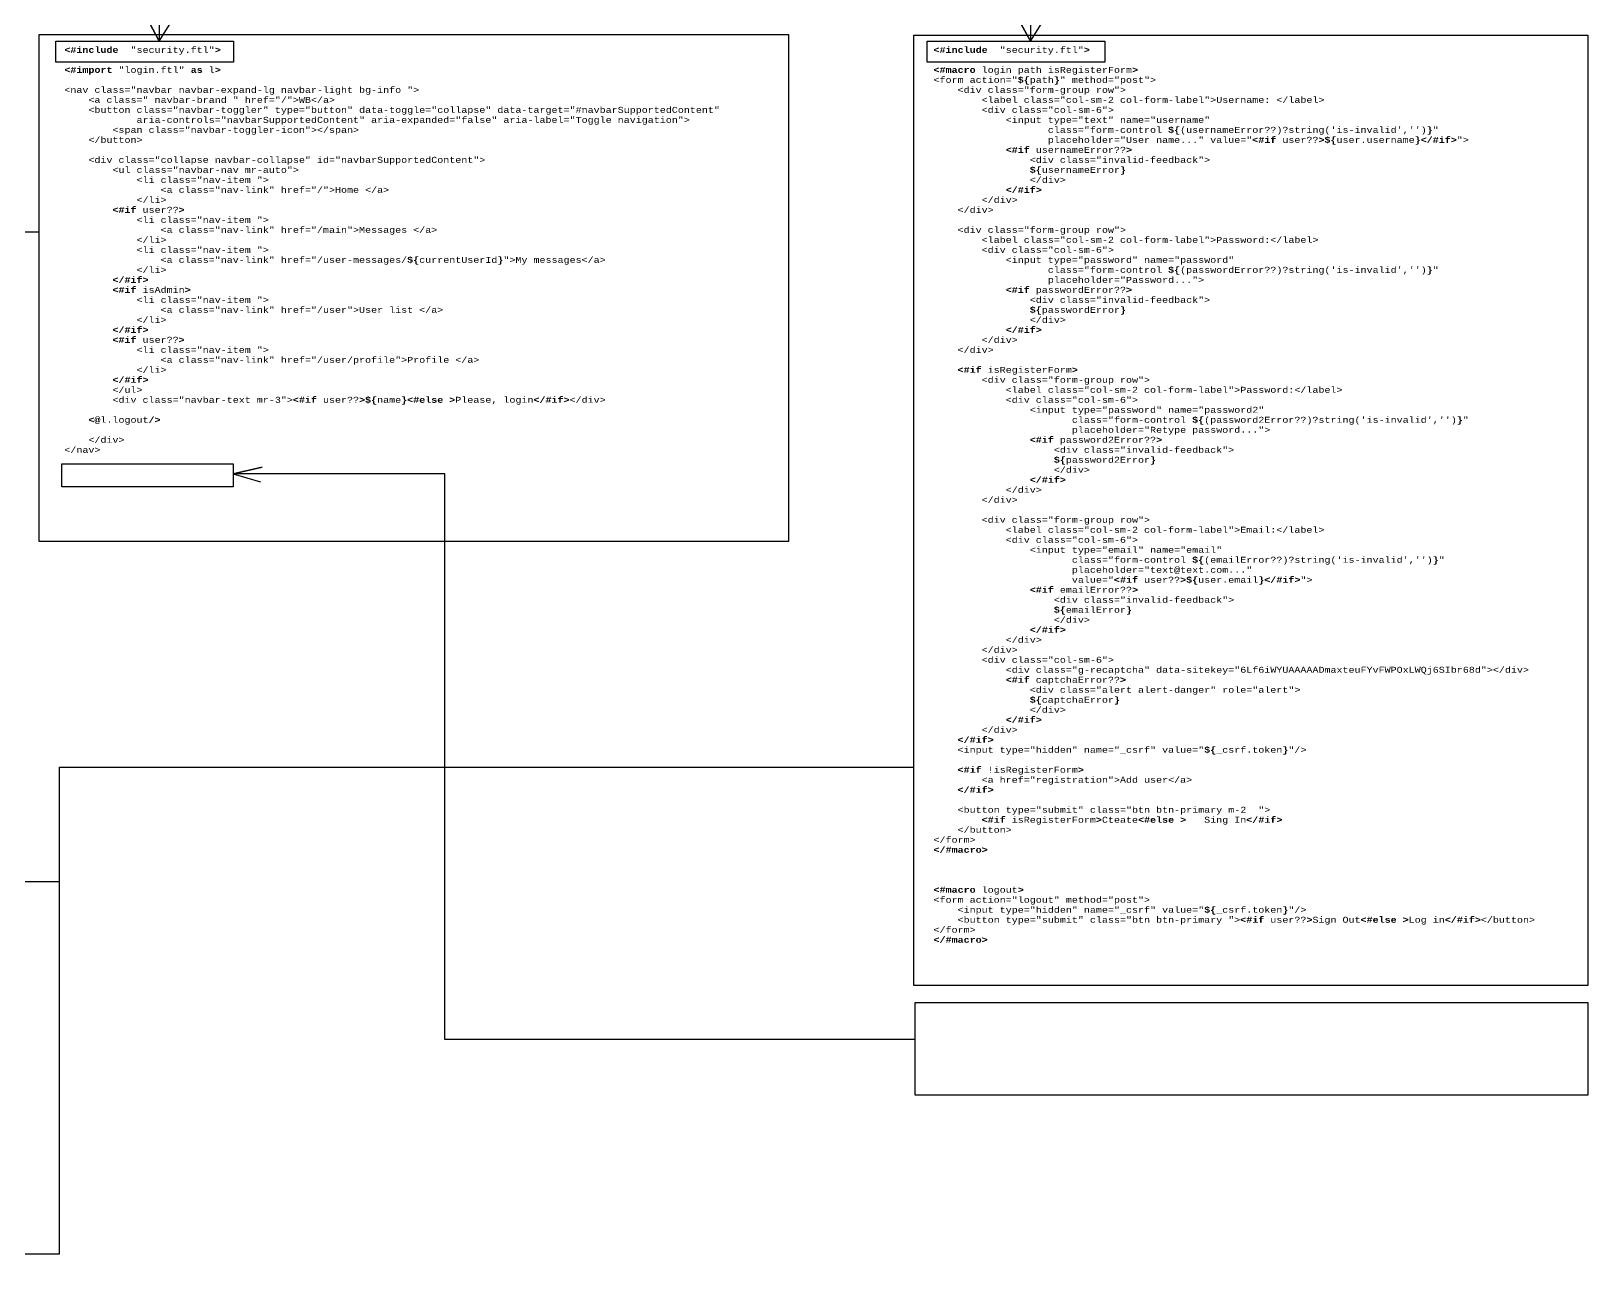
# Model space of a CAD drawing. Header units: millimetres. Extents: x 2803 to 4170, y 2153 to 2948.
# Drawn here: x 3671.9 to 4158.3, y 2176.4 to 2561.5 of the extents above; entities that cross this region are included whole.
import ezdxf

# ---------------------------------------------------------------- set-up
doc = ezdxf.new("R2010")
doc.units = ezdxf.units.MM
doc.styles.get("Standard").update_dxf_attribs({"font": 'arial.ttf'})

msp = doc.modelspace()

# ---------------------------------------------------------------- linework, layer by layer
at = {"color": 2, "lineweight": 30}
for points in [[(3711.97, 2588.03), (3711.97, 2558.36), (3708.96, 2563.91), (3711.97, 2558.36), (3715.3, 2563.64)], [(3984.17, 2588.03), (3984.17, 2558.36), (3981.16, 2563.91), (3984.17, 2558.36), (3987.5, 2563.64)]]:
    msp.add_lwpolyline(points, dxfattribs=at)
at = {"color": 1, "lineweight": 30}
msp.add_lwpolyline([(3674.38, 2560.42), (3908.58, 2560.42), (3908.58, 2401.97), (3674.38, 2401.97)], close=True, dxfattribs=at)
at = {"color": 2, "lineweight": 30}
for points in [[(3679.63, 2558.36), (3735.18, 2558.36), (3735.18, 2551.78), (3679.63, 2551.78)], [(3951.83, 2558.36), (4007.38, 2558.36), (4007.38, 2551.78), (3951.83, 2551.78)]]:
    msp.add_lwpolyline(points, close=True, dxfattribs=at)
at = {"color": 6, "lineweight": 30}
for points in [[(3947.73, 2560.2), (4158.28, 2560.2), (4158.28, 2263.16), (3947.73, 2263.16)], [(3681.47, 2426.27), (3735.01, 2426.27), (3735.01, 2419.09), (3681.47, 2419.09)], [(3948.1, 2257.79), (4158.28, 2257.79), (4158.28, 2228.91), (3948.1, 2228.91)]]:
    msp.add_lwpolyline(points, close=True, dxfattribs=at)
at = {"color": 1, "lineweight": 30}
msp.add_lwpolyline([(3674.38, 2498.61), (3474.51, 2498.61), (3483.07, 2501.46), (3474.51, 2498.61), (3483.25, 2495.71)], dxfattribs=at)
at = {"color": 6, "lineweight": 30}
for points in [[(3948.1, 2246.29), (3801.22, 2246.29), (3801.22, 2423.13), (3801.22, 2423.13), (3801.22, 2423.13), (3735.01, 2423.13), (3744.11, 2425.22), (3735.01, 2423.13), (3743.58, 2420.64)], [(3556.58, 2179.32), (3562.44, 2182.77), (3556.58, 2179.32), (3562.65, 2176.44), (3556.58, 2179.32), (3680.78, 2179.32), (3680.78, 2295.69), (3680.78, 2295.69), (3680.78, 2331.41), (3947.73, 2331.41)], [(3566.49, 2295.69), (3572.36, 2299.13), (3566.49, 2295.69), (3572.56, 2292.81), (3566.49, 2295.69), (3680.78, 2295.69), (3680.78, 2295.69)]]:
    msp.add_lwpolyline(points, dxfattribs=at)

# ---------------------------------------------------------------- texts
at = {"char_height": 2.5, "attachment_point": 1}
for s, width, insert in [('{\\fCourier New|b1|i0|c204|p49;\\H0.75x;\\C23;\\c3307724;<#include  \\fCourier New|b0|i0|c204|p49;\\C75;\\c5867370;"security.ftl"\\fCourier New|b1|i0|c204|p49;\\C23;\\c3307724;>\\fCourier New|b1|i0|c0|p49;\\P\\fCourier New|b1|i0|c204|p49;^J<#import \\fCourier New|b0|i0|c204|p49;\\C75;\\c5867370;"login.ftl" \\fCourier New|b1|i0|c204|p49;\\C23;\\c3307724;as \\fCourier New|b0|i0|c204|p49;\\C9;\\c13023145;l\\fCourier New|b1|i0|c204|p49;\\C23;\\c3307724;>^J^J\\fCourier New|b0|i0|c204|p49;\\C43;\\c6995944;<nav \\C9;\\c12237498;class=\\C73;\\c6406821;"navbar navbar-expand-lg navbar-light bg-info "\\C43;\\c6995944;>^J    <a \\C9;\\c12237498;class=\\C73;\\c6406821;" navbar-brand " \\C9;\\c12237498;href=\\C73;\\c6406821;"/"\\C43;\\c6995944;>\\C9;\\c13023145;WB\\C43;\\c6995944;</a>^J    <button \\C9;\\c12237498;class=\\C73;\\c6406821;"navbar-toggler" \\C9;\\c12237498;type=\\C73;\\c6406821;"button" \\C9;\\c12237498;data-toggle=\\C73;\\c6406821;"collapse" \\C9;\\c12237498;data-target=\\C73;\\c6406821;"#navbarSupportedContent"^J            \\C9;\\c12237498;aria-controls=\\C73;\\c6406821;"navbarSupportedContent" \\C9;\\c12237498;aria-expanded=\\C73;\\c6406821;"false" \\C9;\\c12237498;aria-label=\\C73;\\c6406821;"Toggle navigation"\\C43;\\c6995944;>^J        <span \\C9;\\c12237498;class=\\C73;\\c6406821;"navbar-toggler-icon"\\C43;\\c6995944;></span>^J    </button>^J^J    <div \\C9;\\c12237498;class=\\C73;\\c6406821;"collapse navbar-collapse" \\C9;\\c12237498;id=\\C73;\\c6406821;"navbarSupportedContent"\\C43;\\c6995944;>^J        <ul \\C9;\\c12237498;class=\\C73;\\c6406821;"navbar-nav mr-auto"\\C43;\\c6995944;>^J            <li \\C9;\\c12237498;class=\\C73;\\c6406821;"nav-item "\\C43;\\c6995944;>^J                <a \\C9;\\c12237498;class=\\C73;\\c6406821;"nav-link" \\C9;\\c12237498;href=\\C73;\\c6406821;"/"\\C43;\\c6995944;>\\C9;\\c13023145;Home \\C43;\\c6995944;</a>^J            </li>^J        \\fCourier New|b1|i0|c204|p49;\\C23;\\c3307724;<#if \\fCourier New|b0|i0|c204|p49;\\C9;\\c13023145;user\\C153;\\c12293992;??\\fCourier New|b1|i0|c204|p49;\\C23;\\c3307724;>^J            \\fCourier New|b0|i0|c204|p49;\\C43;\\c6995944;<li \\C9;\\c12237498;class=\\C73;\\c6406821;"nav-item "\\C43;\\c6995944;>^J                <a \\C9;\\c12237498;class=\\C73;\\c6406821;"nav-link" \\C9;\\c12237498;href=\\C73;\\c6406821;"/main"\\C43;\\c6995944;>\\C9;\\c13023145;Messages \\C43;\\c6995944;</a>^J            </li>^J            <li \\C9;\\c12237498;class=\\C73;\\c6406821;"nav-item "\\C43;\\c6995944;>^J                <a \\C9;\\c12237498;class=\\C73;\\c6406821;"nav-link" \\C9;\\c12237498;href=\\C73;\\c6406821;"/user-messages/\\fCourier New|b1|i0|c204|p49;\\C23;\\c3307724;$\\{\\fCourier New|b0|i0|c204|p49;\\C9;\\c13023145;currentUserId\\fCourier New|b1|i0|c204|p49;\\C23;\\c3307724;\\}\\fCourier New|b0|i0|c204|p49;\\C73;\\c6406821;"\\C43;\\c6995944;>\\C9;\\c13023145;My messages\\C43;\\c6995944;</a>^J            </li>^J        \\fCourier New|b1|i0|c204|p49;\\C23;\\c3307724;</#if>^J        <#if \\fCourier New|b0|i0|c204|p49;\\C9;\\c13023145;isAdmin\\fCourier New|b1|i0|c204|p49;\\C23;\\c3307724;>^J            \\fCourier New|b0|i0|c204|p49;\\C43;\\c6995944;<li \\C9;\\c12237498;class=\\C73;\\c6406821;"nav-item "\\C43;\\c6995944;>^J                <a \\C9;\\c12237498;class=\\C73;\\c6406821;"nav-link" \\C9;\\c12237498;href=\\C73;\\c6406821;"/user"\\C43;\\c6995944;>\\C9;\\c13023145;User list \\C43;\\c6995944;</a>^J            </li>^J        \\fCourier New|b1|i0|c204|p49;\\C23;\\c3307724;</#if>^J        <#if \\fCourier New|b0|i0|c204|p49;\\C9;\\c13023145;user\\C153;\\c12293992;??\\fCourier New|b1|i0|c204|p49;\\C23;\\c3307724;>^J            \\fCourier New|b0|i0|c204|p49;\\C43;\\c6995944;<li \\C9;\\c12237498;class=\\C73;\\c6406821;"nav-item "\\C43;\\c6995944;>^J                <a \\C9;\\c12237498;class=\\C73;\\c6406821;"nav-link" \\C9;\\c12237498;href=\\C73;\\c6406821;"/user/profile"\\C43;\\c6995944;>\\C9;\\c13023145;Profile \\C43;\\c6995944;</a>^J            </li>^J        \\fCourier New|b1|i0|c204|p49;\\C23;\\c3307724;</#if>^J        \\fCourier New|b0|i0|c204|p49;\\C43;\\c6995944;</ul>^J        <div \\C9;\\c12237498;class=\\C73;\\c6406821;"navbar-text mr-3"\\C43;\\c6995944;>\\fCourier New|b1|i0|c204|p49;\\C23;\\c3307724;<#if \\fCourier New|b0|i0|c204|p49;\\C9;\\c13023145;user\\C153;\\c12293992;??\\fCourier New|b1|i0|c204|p49;\\C23;\\c3307724;>$\\{\\fCourier New|b0|i0|c204|p49;\\C9;\\c13023145;name\\fCourier New|b1|i0|c204|p49;\\C23;\\c3307724;\\}<#else >\\fCourier New|b0|i0|c204|p49;\\C9;\\c13023145;Please, login\\fCourier New|b1|i0|c204|p49;\\C23;\\c3307724;</#if>\\fCourier New|b0|i0|c204|p49;\\C43;\\c6995944;</div>\\fCourier New|b0|i0|c0|p49;\\P\\fCourier New|b0|i0|c204|p49;^J    \\fCourier New|b1|i0|c204|p49;\\C23;\\c3307724;<@\\fCourier New|b0|i0|c204|p49;\\C9;\\c13023145;l.logout\\fCourier New|b1|i0|c204|p49;\\C23;\\c3307724;/>\\fCourier New|b1|i0|c0|p49;\\P\\fCourier New|b1|i0|c204|p49;^J    \\fCourier New|b0|i0|c204|p49;\\C43;\\c6995944;</div>^J</nav>}', 268.3818, (3682.3, 2556.57)), ('{\\fCourier New|b1|i0|c204|p49;\\H0.75x;\\C23;\\c3307724;<#include  \\fCourier New|b0|i0|c204|p49;\\C75;\\c5867370;"security.ftl"\\fCourier New|b1|i0|c204|p49;\\C23;\\c3307724;>\\fCourier New|b1|i0|c0|p49;\\P\\P\\fCourier New|b1|i0|c204|p49;<#macro \\fCourier New|b0|i0|c204|p49;\\C9;\\c13023145;login path isRegisterForm\\fCourier New|b1|i0|c204|p49;\\C23;\\c3307724;>^J\\fCourier New|b0|i0|c204|p49;\\C43;\\c6995944;<form \\C9;\\c12237498;action=\\C73;\\c6406821;"\\fCourier New|b1|i0|c204|p49;\\C23;\\c3307724;$\\{\\fCourier New|b0|i0|c204|p49;\\C9;\\c13023145;path\\fCourier New|b1|i0|c204|p49;\\C23;\\c3307724;\\}\\fCourier New|b0|i0|c204|p49;\\C73;\\c6406821;" \\C9;\\c12237498;method=\\C73;\\c6406821;"post"\\C43;\\c6995944;>^J    <div \\C9;\\c12237498;class=\\C73;\\c6406821;"form-group row"\\C43;\\c6995944;>^J        <label \\C9;\\c12237498;class=\\C73;\\c6406821;"col-sm-2 col-form-label"\\C43;\\c6995944;>\\C9;\\c13023145;Username: \\C43;\\c6995944;</label>^J        <div \\C9;\\c12237498;class=\\C73;\\c6406821;"col-sm-6"\\C43;\\c6995944;>^J            <input \\C9;\\c12237498;type=\\C73;\\c6406821;"text" \\C9;\\c12237498;name=\\C73;\\c6406821;"username"^J                   \\C9;\\c12237498;class=\\C73;\\c6406821;"form-control \\fCourier New|b1|i0|c204|p49;\\C23;\\c3307724;$\\{\\fCourier New|b0|i0|c204|p49;\\C9;\\c13023145;(usernameError\\C153;\\c12293992;??\\C9;\\c13023145;)\\C153;\\c12293992;?\\C9;\\c13023145;string(\\C75;\\c5867370;\'is-invalid\'\\C23;\\c3307724;,\\C75;\\c5867370;\'\'\\C9;\\c13023145;)\\fCourier New|b1|i0|c204|p49;\\C23;\\c3307724;\\}\\fCourier New|b0|i0|c204|p49;\\C73;\\c6406821;"^J                   \\C9;\\c12237498;placeholder=\\C73;\\c6406821;"User name..." \\C9;\\c12237498;value=\\C73;\\c6406821;"\\fCourier New|b1|i0|c204|p49;\\C23;\\c3307724;<#if \\fCourier New|b0|i0|c204|p49;\\C9;\\c13023145;user\\C153;\\c12293992;??\\fCourier New|b1|i0|c204|p49;\\C23;\\c3307724;>$\\{\\fCourier New|b0|i0|c204|p49;\\C9;\\c13023145;user.username\\fCourier New|b1|i0|c204|p49;\\C23;\\c3307724;\\}</#if>\\fCourier New|b0|i0|c204|p49;\\C73;\\c6406821;"\\C43;\\c6995944;>^J            \\fCourier New|b1|i0|c204|p49;\\C23;\\c3307724;<#if \\fCourier New|b0|i0|c204|p49;\\C9;\\c13023145;usernameError\\C153;\\c12293992;??\\fCourier New|b1|i0|c204|p49;\\C23;\\c3307724;>^J                \\fCourier New|b0|i0|c204|p49;\\C43;\\c6995944;<div \\C9;\\c12237498;class=\\C73;\\c6406821;"invalid-feedback"\\C43;\\c6995944;>^J                \\fCourier New|b1|i0|c204|p49;\\C23;\\c3307724;$\\{\\fCourier New|b0|i0|c204|p49;\\C9;\\c13023145;usernameError\\fCourier New|b1|i0|c204|p49;\\C23;\\c3307724;\\}^J                \\fCourier New|b0|i0|c204|p49;\\C43;\\c6995944;</div>^J            \\fCourier New|b1|i0|c204|p49;\\C23;\\c3307724;</#if>^J        \\fCourier New|b0|i0|c204|p49;\\C43;\\c6995944;</div>^J    </div>^J^J    <div \\C9;\\c12237498;class=\\C73;\\c6406821;"form-group row"\\C43;\\c6995944;>^J        <label \\C9;\\c12237498;class=\\C73;\\c6406821;"col-sm-2 col-form-label"\\C43;\\c6995944;>\\C9;\\c13023145;Password:\\C43;\\c6995944;</label>^J        <div \\C9;\\c12237498;class=\\C73;\\c6406821;"col-sm-6"\\C43;\\c6995944;>^J            <input \\C9;\\c12237498;type=\\C73;\\c6406821;"password" \\C9;\\c12237498;name=\\C73;\\c6406821;"password"^J                   \\C9;\\c12237498;class=\\C73;\\c6406821;"form-control \\fCourier New|b1|i0|c204|p49;\\C23;\\c3307724;$\\{\\fCourier New|b0|i0|c204|p49;\\C9;\\c13023145;(passwordError\\C153;\\c12293992;??\\C9;\\c13023145;)\\C153;\\c12293992;?\\C9;\\c13023145;string(\\C75;\\c5867370;\'is-invalid\'\\C23;\\c3307724;,\\C75;\\c5867370;\'\'\\C9;\\c13023145;)\\fCourier New|b1|i0|c204|p49;\\C23;\\c3307724;\\}\\fCourier New|b0|i0|c204|p49;\\C73;\\c6406821;"^J                   \\C9;\\c12237498;placeholder=\\C73;\\c6406821;"Password..."\\C43;\\c6995944;>^J            \\fCourier New|b1|i0|c204|p49;\\C23;\\c3307724;<#if \\fCourier New|b0|i0|c204|p49;\\C9;\\c13023145;passwordError\\C153;\\c12293992;??\\fCourier New|b1|i0|c204|p49;\\C23;\\c3307724;>^J                \\fCourier New|b0|i0|c204|p49;\\C43;\\c6995944;<div \\C9;\\c12237498;class=\\C73;\\c6406821;"invalid-feedback"\\C43;\\c6995944;>^J                \\fCourier New|b1|i0|c204|p49;\\C23;\\c3307724;$\\{\\fCourier New|b0|i0|c204|p49;\\C9;\\c13023145;passwordError\\fCourier New|b1|i0|c204|p49;\\C23;\\c3307724;\\}^J                \\fCourier New|b0|i0|c204|p49;\\C43;\\c6995944;</div>^J            \\fCourier New|b1|i0|c204|p49;\\C23;\\c3307724;</#if>^J        \\fCourier New|b0|i0|c204|p49;\\C43;\\c6995944;</div>^J    </div>^J^J    \\fCourier New|b1|i0|c204|p49;\\C23;\\c3307724;<#if \\fCourier New|b0|i0|c204|p49;\\C9;\\c13023145;isRegisterForm\\fCourier New|b1|i0|c204|p49;\\C23;\\c3307724;>^J        \\fCourier New|b0|i0|c204|p49;\\C43;\\c6995944;<div \\C9;\\c12237498;class=\\C73;\\c6406821;"form-group row"\\C43;\\c6995944;>^J            <label \\C9;\\c12237498;class=\\C73;\\c6406821;"col-sm-2 col-form-label"\\C43;\\c6995944;>\\C9;\\c13023145;Password:\\C43;\\c6995944;</label>^J            <div \\C9;\\c12237498;class=\\C73;\\c6406821;"col-sm-6"\\C43;\\c6995944;>^J                <input \\C9;\\c12237498;type=\\C73;\\c6406821;"password" \\C9;\\c12237498;name=\\C73;\\c6406821;"password2"^J                       \\C9;\\c12237498;class=\\C73;\\c6406821;"form-control \\fCourier New|b1|i0|c204|p49;\\C23;\\c3307724;$\\{\\fCourier New|b0|i0|c204|p49;\\C9;\\c13023145;(password2Error\\C153;\\c12293992;??\\C9;\\c13023145;)\\C153;\\c12293992;?\\C9;\\c13023145;string(\\C75;\\c5867370;\'is-invalid\'\\C23;\\c3307724;,\\C75;\\c5867370;\'\'\\C9;\\c13023145;)\\fCourier New|b1|i0|c204|p49;\\C23;\\c3307724;\\}\\fCourier New|b0|i0|c204|p49;\\C73;\\c6406821;"^J                       \\C9;\\c12237498;placeholder=\\C73;\\c6406821;"Retype password..."\\C43;\\c6995944;>^J                \\fCourier New|b1|i0|c204|p49;\\C23;\\c3307724;<#if \\fCourier New|b0|i0|c204|p49;\\C9;\\c13023145;password2Error\\C153;\\c12293992;??\\fCourier New|b1|i0|c204|p49;\\C23;\\c3307724;>^J                    \\fCourier New|b0|i0|c204|p49;\\C43;\\c6995944;<div \\C9;\\c12237498;class=\\C73;\\c6406821;"invalid-feedback"\\C43;\\c6995944;>^J                    \\fCourier New|b1|i0|c204|p49;\\C23;\\c3307724;$\\{\\fCourier New|b0|i0|c204|p49;\\C9;\\c13023145;password2Error\\fCourier New|b1|i0|c204|p49;\\C23;\\c3307724;\\}^J                    \\fCourier New|b0|i0|c204|p49;\\C43;\\c6995944;</div>^J                \\fCourier New|b1|i0|c204|p49;\\C23;\\c3307724;</#if>^J            \\fCourier New|b0|i0|c204|p49;\\C43;\\c6995944;</div>^J        </div>^J^J        <div \\C9;\\c12237498;class=\\C73;\\c6406821;"form-group row"\\C43;\\c6995944;>^J            <label \\C9;\\c12237498;class=\\C73;\\c6406821;"col-sm-2 col-form-label"\\C43;\\c6995944;>\\C9;\\c13023145;Email:\\C43;\\c6995944;</label>^J            <div \\C9;\\c12237498;class=\\C73;\\c6406821;"col-sm-6"\\C43;\\c6995944;>^J                <input \\C9;\\c12237498;type=\\C73;\\c6406821;"email" \\C9;\\c12237498;name=\\C73;\\c6406821;"email"^J                       \\C9;\\c12237498;class=\\C73;\\c6406821;"form-control \\fCourier New|b1|i0|c204|p49;\\C23;\\c3307724;$\\{\\fCourier New|b0|i0|c204|p49;\\C9;\\c13023145;(emailError\\C153;\\c12293992;??\\C9;\\c13023145;)\\C153;\\c12293992;?\\C9;\\c13023145;string(\\C75;\\c5867370;\'is-invalid\'\\C23;\\c3307724;,\\C75;\\c5867370;\'\'\\C9;\\c13023145;)\\fCourier New|b1|i0|c204|p49;\\C23;\\c3307724;\\}\\fCourier New|b0|i0|c204|p49;\\C73;\\c6406821;"^J                       \\C9;\\c12237498;placeholder=\\C73;\\c6406821;"text@text.com..."^J                       \\C9;\\c12237498;value=\\C73;\\c6406821;"\\fCourier New|b1|i0|c204|p49;\\C23;\\c3307724;<#if \\fCourier New|b0|i0|c204|p49;\\C9;\\c13023145;user\\C153;\\c12293992;??\\fCourier New|b1|i0|c204|p49;\\C23;\\c3307724;>$\\{\\fCourier New|b0|i0|c204|p49;\\C9;\\c13023145;user.email\\fCourier New|b1|i0|c204|p49;\\C23;\\c3307724;\\}</#if>\\fCourier New|b0|i0|c204|p49;\\C73;\\c6406821;"\\C43;\\c6995944;>^J                \\fCourier New|b1|i0|c204|p49;\\C23;\\c3307724;<#if \\fCourier New|b0|i0|c204|p49;\\C9;\\c13023145;emailError\\C153;\\c12293992;??\\fCourier New|b1|i0|c204|p49;\\C23;\\c3307724;>^J                    \\fCourier New|b0|i0|c204|p49;\\C43;\\c6995944;<div \\C9;\\c12237498;class=\\C73;\\c6406821;"invalid-feedback"\\C43;\\c6995944;>^J                    \\fCourier New|b1|i0|c204|p49;\\C23;\\c3307724;$\\{\\fCourier New|b0|i0|c204|p49;\\C9;\\c13023145;emailError\\fCourier New|b1|i0|c204|p49;\\C23;\\c3307724;\\}^J                    \\fCourier New|b0|i0|c204|p49;\\C43;\\c6995944;</div>^J                \\fCourier New|b1|i0|c204|p49;\\C23;\\c3307724;</#if>^J            \\fCourier New|b0|i0|c204|p49;\\C43;\\c6995944;</div>^J        </div>^J        <div \\C9;\\c12237498;class=\\C73;\\c6406821;"col-sm-6"\\C43;\\c6995944;>^J            <div \\C9;\\c12237498;class=\\C73;\\c6406821;"g-recaptcha" \\C9;\\c12237498;data-sitekey=\\C73;\\c6406821;"6Lf6iWYUAAAAADmaxteuFYvFWPOxLWQj6SIbr68d"\\C43;\\c6995944;></div>^J            \\fCourier New|b1|i0|c204|p49;\\C23;\\c3307724;<#if \\fCourier New|b0|i0|c204|p49;\\C9;\\c13023145;captchaError\\C153;\\c12293992;??\\fCourier New|b1|i0|c204|p49;\\C23;\\c3307724;>^J                \\fCourier New|b0|i0|c204|p49;\\C43;\\c6995944;<div \\C9;\\c12237498;class=\\C73;\\c6406821;"alert alert-danger" \\C9;\\c12237498;role=\\C73;\\c6406821;"alert"\\C43;\\c6995944;>^J                \\fCourier New|b1|i0|c204|p49;\\C23;\\c3307724;$\\{\\fCourier New|b0|i0|c204|p49;\\C9;\\c13023145;captchaError\\fCourier New|b1|i0|c204|p49;\\C23;\\c3307724;\\}^J                \\fCourier New|b0|i0|c204|p49;\\C43;\\c6995944;</div>^J            \\fCourier New|b1|i0|c204|p49;\\C23;\\c3307724;</#if>^J        \\fCourier New|b0|i0|c204|p49;\\C43;\\c6995944;</div>^J    \\fCourier New|b1|i0|c204|p49;\\C23;\\c3307724;</#if>^J    \\fCourier New|b0|i0|c204|p49;\\C43;\\c6995944;<input \\C9;\\c12237498;type=\\C73;\\c6406821;"hidden" \\C9;\\c12237498;name=\\C73;\\c6406821;"_csrf" \\C9;\\c12237498;value=\\C73;\\c6406821;"\\fCourier New|b1|i0|c204|p49;\\C23;\\c3307724;$\\{\\fCourier New|b0|i0|c204|p49;\\C9;\\c13023145;_csrf.token\\fCourier New|b1|i0|c204|p49;\\C23;\\c3307724;\\}\\fCourier New|b0|i0|c204|p49;\\C73;\\c6406821;"\\C43;\\c6995944;/>^J^J    \\fCourier New|b1|i0|c204|p49;\\C23;\\c3307724;<#if \\fCourier New|b0|i0|c204|p49;\\C153;\\c12293992;!\\C9;\\c13023145;isRegisterForm\\fCourier New|b1|i0|c204|p49;\\C23;\\c3307724;>^J        \\fCourier New|b0|i0|c204|p49;\\C43;\\c6995944;<a \\C9;\\c12237498;href=\\C73;\\c6406821;"registration"\\C43;\\c6995944;>\\C9;\\c13023145;Add user\\C43;\\c6995944;</a>^J    \\fCourier New|b1|i0|c204|p49;\\C23;\\c3307724;</#if>^J^J    \\fCourier New|b0|i0|c204|p49;\\C43;\\c6995944;<button \\C9;\\c12237498;type=\\C73;\\c6406821;"submit" \\C9;\\c12237498;class=\\C73;\\c6406821;"btn btn-primary m-2  "\\C43;\\c6995944;>^J        \\fCourier New|b1|i0|c204|p49;\\C23;\\c3307724;<#if \\fCourier New|b0|i0|c204|p49;\\C9;\\c13023145;isRegisterForm\\fCourier New|b1|i0|c204|p49;\\C23;\\c3307724;>\\fCourier New|b0|i0|c204|p49;\\C9;\\c13023145;Cteate\\fCourier New|b1|i0|c204|p49;\\C23;\\c3307724;<#else >   \\fCourier New|b0|i0|c204|p49;\\C9;\\c13023145;Sing In\\fCourier New|b1|i0|c204|p49;\\C23;\\c3307724;</#if>^J    \\fCourier New|b0|i0|c204|p49;\\C43;\\c6995944;</button>^J</form>^J\\fCourier New|b1|i0|c204|p49;\\C23;\\c3307724;</#macro>\\fCourier New|b1|i0|c0|p49;\\P\\P\\fCourier New|b1|i0|c204|p49;^J^J<#macro \\fCourier New|b0|i0|c204|p49;\\C9;\\c13023145;logout\\fCourier New|b1|i0|c204|p49;\\C23;\\c3307724;>^J\\fCourier New|b0|i0|c204|p49;\\C43;\\c6995944;<form \\C9;\\c12237498;action=\\C73;\\c6406821;"logout" \\C9;\\c12237498;method=\\C73;\\c6406821;"post"\\C43;\\c6995944;>^J    <input \\C9;\\c12237498;type=\\C73;\\c6406821;"hidden" \\C9;\\c12237498;name=\\C73;\\c6406821;"_csrf" \\C9;\\c12237498;value=\\C73;\\c6406821;"\\fCourier New|b1|i0|c204|p49;\\C23;\\c3307724;$\\{\\fCourier New|b0|i0|c204|p49;\\C9;\\c13023145;_csrf.token\\fCourier New|b1|i0|c204|p49;\\C23;\\c3307724;\\}\\fCourier New|b0|i0|c204|p49;\\C73;\\c6406821;"\\C43;\\c6995944;/>^J    <button \\C9;\\c12237498;type=\\C73;\\c6406821;"submit" \\C9;\\c12237498;class=\\C73;\\c6406821;"btn btn-primary "\\C43;\\c6995944;>\\fCourier New|b1|i0|c204|p49;\\C23;\\c3307724;<#if \\fCourier New|b0|i0|c204|p49;\\C9;\\c13023145;user\\C153;\\c12293992;??\\fCourier New|b1|i0|c204|p49;\\C23;\\c3307724;>\\fCourier New|b0|i0|c204|p49;\\C9;\\c13023145;Sign Out\\fCourier New|b1|i0|c204|p49;\\C23;\\c3307724;<#else >\\fCourier New|b0|i0|c204|p49;\\C9;\\c13023145;Log in\\fCourier New|b1|i0|c204|p49;\\C23;\\c3307724;</#if>\\fCourier New|b0|i0|c204|p49;\\C43;\\c6995944;</button>^J</form>^J\\fCourier New|b1|i0|c204|p49;\\C23;\\c3307724;</#macro>}', 231.4685, (3953.85, 2556.57))]:
    msp.add_mtext_dynamic_manual_height_columns(s, width=width, gutter_width=12.5, heights=[0], dxfattribs=dict(at, insert=insert))

doc.saveas('drawing.dxf')
